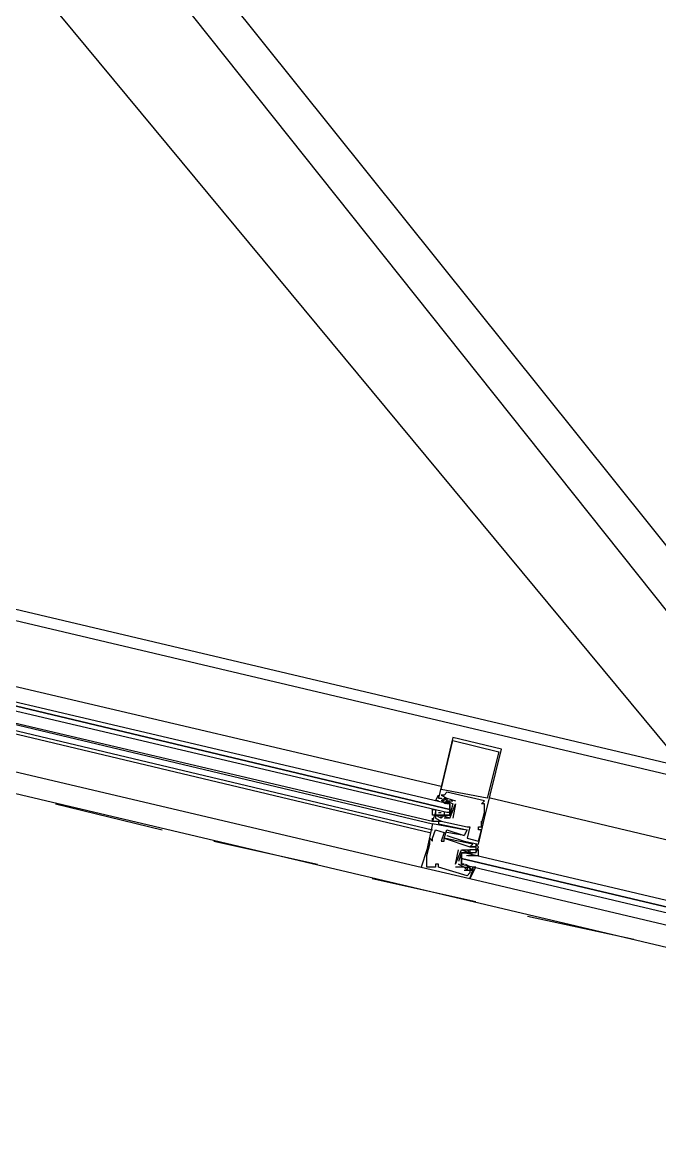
# Model space of a CAD drawing. Header units: feet. Extents: x -84 to 198, y -22 to 181.
# Drawn here: x 110.38 to 113.33, y 143.69 to 148.81 of the extents above; entities that cross this region are included whole.
import ezdxf

# ---------------------------------------------------------------- set-up
doc = ezdxf.new("R2010")
doc.units = ezdxf.units.FT
doc.layers.add('A-LINEA', color=7, linetype='CONTINUOUS')

msp = doc.modelspace()

# ---------------------------------------------------------------- linework, layer by layer
at = {"layer": 'A-LINEA'}
for p, q in [((140.7504, 112.4542), (100.776, 160.6287)), ((140.5969, 112.4055), (103.0856, 159.2112)), ((140.277, 112.3118), (103.3057, 158.7075)), ((103.4267, 147.7244), (117.0533, 144.5111)), ((116.7067, 144.5378), (108.12, 146.5644)), ((112.32, 145.2711), (108.4533, 146.1778)), ((108.4133, 146.0178), (112.28, 145.0978)), ((108.4133, 146.0178), (112.28, 145.1111)), ((108.4, 145.9778), (112.2667, 145.0578)), ((108.4133, 145.9911), (112.28, 145.0711)), ((116.5333, 143.7778), (107.9467, 145.8044)), ((108.3733, 145.8044), (112.2267, 144.8978)), ((112.3733, 145.4978), (112.3733, 145.4978)), ((112.3733, 145.4844), (112.3733, 145.4844)), ((112.6, 145.4444), (112.6, 145.4444)), ((112.5867, 145.4311), (112.5867, 145.4311)), ((112.32, 145.2578), (112.32, 145.2578)), ((112.32, 145.2311), (112.32, 145.2311)), ((112.3333, 145.2311), (112.3333, 145.2311)), ((112.3467, 145.2444), (112.3467, 145.2444)), ((110.5333, 145.1911), (111.0267, 145.0711)), ((112.3067, 145.2178), (112.3067, 145.2178)), ((112.32, 145.2044), (112.32, 145.2044)), ((112.3333, 145.2044), (112.32, 145.2044)), ((112.3241, 145.2014), (112.3403, 145.193)), ((112.3311, 145.1996), (112.3413, 145.1934)), ((112.3333, 145.2178), (112.3333, 145.2178)), ((112.3333, 145.2044), (112.3333, 145.2044)), ((112.3333, 145.2044), (112.3333, 145.2044)), ((112.3362, 145.2024), (112.3542, 145.1928)), ((112.3445, 145.1996), (112.3546, 145.1934)), ((112.3467, 145.2178), (112.3467, 145.2178)), ((112.3467, 145.2178), (112.3467, 145.2178)), ((112.3467, 145.2044), (112.3733, 145.2044)), ((112.3467, 145.2044), (112.3467, 145.2044)), ((112.3467, 145.2044), (112.3467, 145.2044)), ((112.3467, 145.1911), (112.3467, 145.1911)), ((112.36, 145.1244), (112.3867, 145.1911)), ((112.36, 145.1911), (112.36, 145.1911)), ((112.3733, 145.2044), (112.3733, 145.2044)), ((112.3733, 145.1911), (112.3733, 145.1911)), ((112.3867, 145.1911), (112.3733, 145.1244)), ((112.3733, 145.1911), (112.3733, 145.1911)), ((112.3867, 145.2044), (112.3867, 145.2044)), ((112.3867, 145.1911), (112.3867, 145.1911)), ((112.3867, 145.1911), (112.3867, 145.1911)), ((112.5067, 145.1911), (112.5067, 145.1911)), ((112.52, 145.2044), (112.52, 145.2044)), ((112.52, 145.1911), (112.52, 145.1911)), ((112.5333, 145.2178), (112.5333, 145.2178)), ((112.2933, 145.1511), (112.2933, 145.1511)), ((112.2933, 145.1378), (112.2933, 145.1378)), ((112.3218, 145.137), (112.3035, 145.1367)), ((112.3067, 145.1511), (112.3067, 145.1511)), ((112.3067, 145.1511), (112.32, 145.1511)), ((112.3067, 145.1378), (112.3067, 145.1378)), ((112.3298, 145.1376), (112.3179, 145.1366)), ((112.32, 145.1511), (112.32, 145.1511)), ((112.32, 145.1378), (112.32, 145.1378)), ((112.32, 145.1378), (112.32, 145.1378)), ((112.3489, 145.1369), (112.3285, 145.1363)), ((112.3431, 145.1376), (112.3312, 145.1366)), ((112.3333, 145.1511), (112.3333, 145.1511)), ((112.3333, 145.1378), (112.3333, 145.1378)), ((112.36, 145.1644), (112.36, 145.1778)), ((112.36, 145.1378), (112.36, 145.1378)), ((112.36, 145.1378), (112.36, 145.1378)), ((112.52, 145.1778), (112.52, 145.1778)), ((112.52, 145.1644), (112.52, 145.1644)), ((112.52, 145.1511), (112.52, 145.1511)), ((112.28, 145.1111), (112.28, 145.1111)), ((112.28, 145.1111), (112.28, 145.1111)), ((112.28, 145.1111), (112.28, 145.1111)), ((112.28, 145.1111), (112.28, 145.1111)), ((112.28, 145.0978), (112.28, 145.0978)), ((112.2933, 145.1244), (112.2933, 145.1244)), ((112.2933, 145.1111), (112.2933, 145.1111)), ((112.3067, 145.1111), (112.3067, 145.1111)), ((112.3067, 145.1111), (112.3067, 145.1111)), ((112.3067, 145.0978), (112.3067, 145.0978)), ((112.32, 145.1244), (112.32, 145.1244)), ((112.32, 145.1244), (112.32, 145.1244)), ((112.32, 145.1111), (112.32, 145.1111)), ((112.32, 145.1111), (112.32, 145.1111)), ((112.36, 145.1244), (112.3333, 145.1244)), ((112.3333, 145.1244), (112.3333, 145.1244)), ((112.36, 145.1244), (112.36, 145.1244)), ((112.36, 145.1244), (112.36, 145.1244)), ((112.3733, 145.1244), (112.3733, 145.1244)), ((112.44, 145.0844), (112.44, 145.0844)), ((112.4533, 145.0844), (112.4533, 145.0844)), ((112.4933, 145.0844), (112.4933, 145.0844)), ((112.5067, 145.1111), (112.5067, 145.1111)), ((112.5067, 145.0978), (112.5067, 145.0978)), ((112.5067, 145.0978), (112.5067, 145.0978)), ((112.5067, 145.0844), (112.5067, 145.0844)), ((112.52, 145.1244), (112.52, 145.1244)), ((112.2667, 145.0311), (112.2667, 145.0311)), ((112.28, 145.0311), (112.28, 145.0311)), ((112.2933, 145.0711), (112.2933, 145.0711)), ((112.3333, 145.0578), (112.3333, 145.0578)), ((112.3333, 145.0311), (112.3333, 145.0311)), ((112.3333, 145.0311), (112.3333, 145.0311)), ((112.3467, 145.0711), (112.3467, 145.0711)), ((112.3467, 145.0578), (112.3467, 145.0578)), ((112.3467, 145.0444), (112.3467, 145.0444)), ((112.4267, 145.0711), (112.4267, 145.0711)), ((112.4267, 145.0578), (112.4267, 145.0578)), ((112.4267, 145.0444), (112.4267, 145.0444)), ((112.4267, 145.0444), (112.4267, 145.0444)), ((112.44, 145.0711), (112.44, 145.0711)), ((112.44, 145.0311), (112.44, 145.0311)), ((112.4933, 145.0711), (112.4933, 145.0711)), ((112.5067, 145.0711), (112.5067, 145.0711)), ((111.2667, 145.0178), (111.7467, 144.9111)), ((112.2533, 144.9778), (112.2533, 144.9778)), ((112.2667, 145.0044), (112.2667, 145.0044)), ((112.28, 145.0178), (112.28, 145.0178)), ((112.32, 145.0178), (112.32, 145.0178)), ((112.3333, 145.0178), (112.3333, 145.0178)), ((112.3867, 144.9111), (112.4, 144.9778)), ((112.4, 144.9778), (112.4, 144.9778)), ((112.4133, 144.9778), (112.4133, 144.9778)), ((112.4133, 144.9778), (112.4133, 144.9778)), ((112.4267, 145.0178), (112.4267, 145.0178)), ((112.44, 144.9778), (112.44, 144.9778)), ((112.44, 144.9778), (112.44, 144.9778)), ((112.4533, 144.9911), (112.4533, 144.9911)), ((112.4533, 144.9911), (112.4533, 144.9911)), ((112.4533, 144.9778), (112.4533, 144.9778)), ((112.4533, 144.9778), (112.4533, 144.9778)), ((112.4667, 145.0044), (112.4667, 145.0044)), ((112.48, 145.0044), (112.48, 145.0044)), ((112.48, 144.9911), (112.48, 144.9911)), ((112.48, 144.9911), (112.48, 144.9911)), ((112.48, 144.9778), (112.48, 144.9778)), ((112.4933, 145.0178), (112.4933, 145.0178)), ((112.4933, 145.0044), (112.4933, 145.0044)), ((112.4933, 144.9911), (112.4933, 144.9911)), ((112.2533, 144.9511), (112.2533, 144.9511)), ((112.2533, 144.9244), (112.2533, 144.9244)), ((112.4133, 144.9378), (112.4133, 144.9511)), ((112.4377, 144.952), (112.4581, 144.9525)), ((112.44, 144.9644), (112.44, 144.9644)), ((112.4436, 144.9513), (112.4554, 144.9523)), ((112.4533, 144.9644), (112.4533, 144.9644)), ((112.4533, 144.9644), (112.4533, 144.9644)), ((112.4533, 144.9644), (112.4667, 144.9511)), ((112.4533, 144.9511), (112.4533, 144.9511)), ((112.4569, 144.9513), (112.4688, 144.9523)), ((112.4649, 144.9519), (112.4832, 144.9522)), ((112.4667, 144.9644), (112.4667, 144.9644)), ((112.4667, 144.9511), (112.4667, 144.9511)), ((112.48, 144.9644), (112.48, 144.9644)), ((112.2267, 144.8978), (112.2267, 144.8978)), ((112.2533, 144.9111), (112.2533, 144.9111)), ((112.2533, 144.8978), (112.2533, 144.8978)), ((112.2933, 144.9111), (112.2933, 144.9111)), ((112.2933, 144.8978), (112.2933, 144.8978)), ((112.3067, 144.9111), (112.3067, 144.9111)), ((112.3067, 144.8978), (112.3067, 144.8978)), ((112.3867, 144.9111), (112.3867, 144.9111)), ((112.3867, 144.9111), (112.3867, 144.9111)), ((112.3867, 144.8978), (112.3867, 144.8978)), ((112.4, 144.9111), (112.4, 144.9111)), ((112.4, 144.9111), (112.4, 144.9111)), ((112.4133, 144.9111), (112.4133, 144.9111)), ((112.4267, 144.9111), (112.4267, 144.9111)), ((112.4267, 144.8978), (112.4267, 144.8978)), ((112.4267, 144.8978), (112.4267, 144.8978)), ((112.4267, 144.8844), (112.4267, 144.8844)), ((112.4422, 144.9026), (112.432, 144.9089)), ((112.4505, 144.8998), (112.4325, 144.9094)), ((112.44, 144.9111), (112.44, 144.9111)), ((112.44, 144.8978), (112.44, 144.8978)), ((112.4533, 144.8978), (112.44, 144.8978)), ((112.44, 144.8844), (112.44, 144.8844)), ((112.4555, 144.8893), (112.4454, 144.8955)), ((112.4626, 144.8875), (112.4463, 144.8959)), ((112.4533, 144.8978), (112.4533, 144.8978)), ((112.4533, 144.8844), (112.4533, 144.8844)), ((112.4667, 144.8978), (112.4667, 144.8978)), ((112.4667, 144.8844), (112.4667, 144.8844)), ((112, 144.8444), (112.48, 144.7378)), ((112.44, 144.8578), (112.44, 144.8578)), ((112.4533, 144.8711), (112.4533, 144.8711)), ((112.4533, 144.8444), (112.4533, 144.8444)), ((112.72, 144.6711), (113.2133, 144.5644))]:
    msp.add_line(p, q, dxfattribs=at)
for points in [[(108.44, 146.1111), (112.36, 145.1911), (112.36, 145.1778), (112.36, 145.1644), (108.44, 146.0978), (112.36, 145.1644), (112.36, 145.1511), (112.3467, 145.1511), (108.4267, 146.0711)], [(112.3467, 145.0444), (112.4267, 145.0178), (112.4933, 145.0044), (112.52, 145.1244), (112.6, 145.4444), (112.3733, 145.4978), (112.3067, 145.2178)], [(112.3733, 145.4844), (112.5867, 145.4311), (112.5333, 145.2178), (112.32, 145.2578), (112.3733, 145.4844)], [(112.32, 145.1244), (112.32, 145.1244), (112.2933, 145.1378), (112.2933, 145.1244), (112.32, 145.1111), (112.32, 145.1111), (112.44, 145.0844), (112.4533, 145.0844), (112.44, 145.0311), (112.4933, 145.0178), (112.5067, 145.0711), (112.4933, 145.0711), (112.4933, 145.0844), (112.5067, 145.0844), (112.5067, 145.0978), (112.5067, 145.1111), (112.5067, 145.0978), (112.52, 145.1511), (112.52, 145.1644), (112.52, 145.1778), (112.52, 145.1911), (112.5067, 145.1911), (112.52, 145.2044), (112.3467, 145.2444), (112.3333, 145.2311), (112.32, 145.2311), (112.3467, 145.2178), (112.3467, 145.2178), (112.3867, 145.2044)], [(112.3067, 145.2044), (112.2933, 145.2044), (112.3067, 145.2311), (112.3067, 145.2178), (112.32, 145.2178), (112.3333, 145.2044), (112.3333, 145.2178), (112.3467, 145.2044), (112.3733, 145.1911)], [(112.3733, 145.1911), (112.36, 145.1378), (112.3333, 145.1378), (112.32, 145.1378), (112.3067, 145.1378), (112.2933, 145.1378), (112.2933, 145.1511), (112.2933, 145.1378), (112.28, 145.1378), (112.28, 145.1644), (112.2933, 145.1644), (112.2933, 145.1511)], [(112.3333, 145.2044), (112.3333, 145.2178), (112.3467, 145.2178), (112.3467, 145.2044)], [(112.3333, 145.1511), (112.3333, 145.1378), (112.36, 145.1378), (112.36, 145.1911), (112.3467, 145.1911), (112.3467, 145.2044)], [(116.64, 144.2444), (114.8533, 144.6711), (112.5467, 145.2178)], [(112.2933, 145.1511), (112.28, 145.1111), (112.2933, 145.1111), (112.3067, 145.1111), (112.32, 145.1111), (112.3067, 145.1111), (112.3067, 145.0978), (112.44, 145.0711), (112.4267, 145.0444), (112.3467, 145.0578)], [(112.36, 145.1244), (112.32, 145.1378), (112.3333, 145.1378), (112.32, 145.1244), (112.32, 145.1378), (112.3067, 145.1378)], [(112.4267, 145.0711), (112.28, 145.0978), (112.2533, 144.9778), (112.2267, 144.8978)], [(112.28, 145.1111), (112.28, 145.1244), (112.28, 145.1244)], [(112.28, 145.1111), (112.28, 145.1244), (112.28, 145.1244)], [(112.28, 145.1111), (112.28, 145.1244), (112.28, 145.1244)], [(112.2933, 144.8978), (112.2533, 144.8978), (112.2533, 144.9111), (112.2533, 144.9244), (112.2533, 144.9511), (112.2667, 145.0044), (112.2667, 145.0311), (112.28, 145.0178), (112.28, 145.0311), (112.2933, 145.0711), (112.3333, 145.0578), (112.32, 145.0178), (112.3333, 145.0178), (112.3333, 145.0311), (112.4533, 144.9911), (112.4533, 144.9911), (112.48, 144.9911), (112.48, 144.9778), (112.4533, 144.9778), (112.4533, 144.9778)], [(112.48, 144.9644), (112.4933, 144.9911), (112.48, 145.0044), (112.48, 144.9911), (112.4533, 144.9911), (112.4667, 145.0044), (112.3333, 145.0311), (112.3467, 145.0711), (112.4267, 145.0444)], [(112.3867, 144.9111), (112.4133, 144.9778), (112.4533, 144.9644), (112.44, 144.9778), (112.4533, 144.9778), (112.4533, 144.9644), (112.4667, 144.9644)], [(112.48, 144.9511), (112.4933, 144.9511), (112.4933, 144.9778), (112.48, 144.9778), (112.48, 144.9644), (112.4667, 144.9644), (112.4533, 144.9644), (112.44, 144.9644), (112.4133, 144.9644), (112.4, 144.9244)], [(112.4133, 144.9778), (112.4133, 144.9778), (112.44, 144.9778)], [(112.4267, 144.9111), (112.4133, 144.9111), (112.4133, 144.9644), (112.44, 144.9644)], [(114.8, 144.4044), (112.4267, 144.9644), (112.4133, 144.9644), (112.4133, 144.9511), (112.4133, 144.9378), (114.7867, 144.3778), (112.4133, 144.9378), (112.4133, 144.9244), (112.4133, 144.9111), (114.7867, 144.3511)], [(112.2267, 144.8978), (112.4533, 144.8444), (112.4667, 144.8844), (112.4667, 144.8978)], [(112.4267, 144.8844), (112.4533, 144.8844), (112.4533, 144.8711), (112.44, 144.8578), (112.3067, 144.8978), (112.3067, 144.9111), (112.2933, 144.9111), (112.2933, 144.8978)], [(112.4267, 144.8978), (112.4267, 144.8978), (112.3867, 144.8978)], [(112.44, 144.8978), (112.44, 144.8844), (112.4267, 144.8978), (112.4, 144.9111)], [(112.4, 144.9111), (112.4267, 144.8978), (112.44, 144.8978), (112.4533, 144.8978), (112.4533, 144.8844), (112.4667, 144.8844), (112.4667, 144.8978), (112.4667, 144.8844), (112.4667, 144.8711), (112.48, 144.8978), (112.4667, 144.8978)], [(112.4667, 144.8711), (112.4667, 144.8711), (112.4533, 144.8444), (114.7733, 144.2978)], [(112.4667, 144.8711), (112.4667, 144.8711), (112.4533, 144.8444)], [(112.4667, 144.8711), (112.4667, 144.8711), (112.4533, 144.8444)]]:
    msp.add_lwpolyline(points, dxfattribs=at)

doc.saveas('drawing.dxf')
